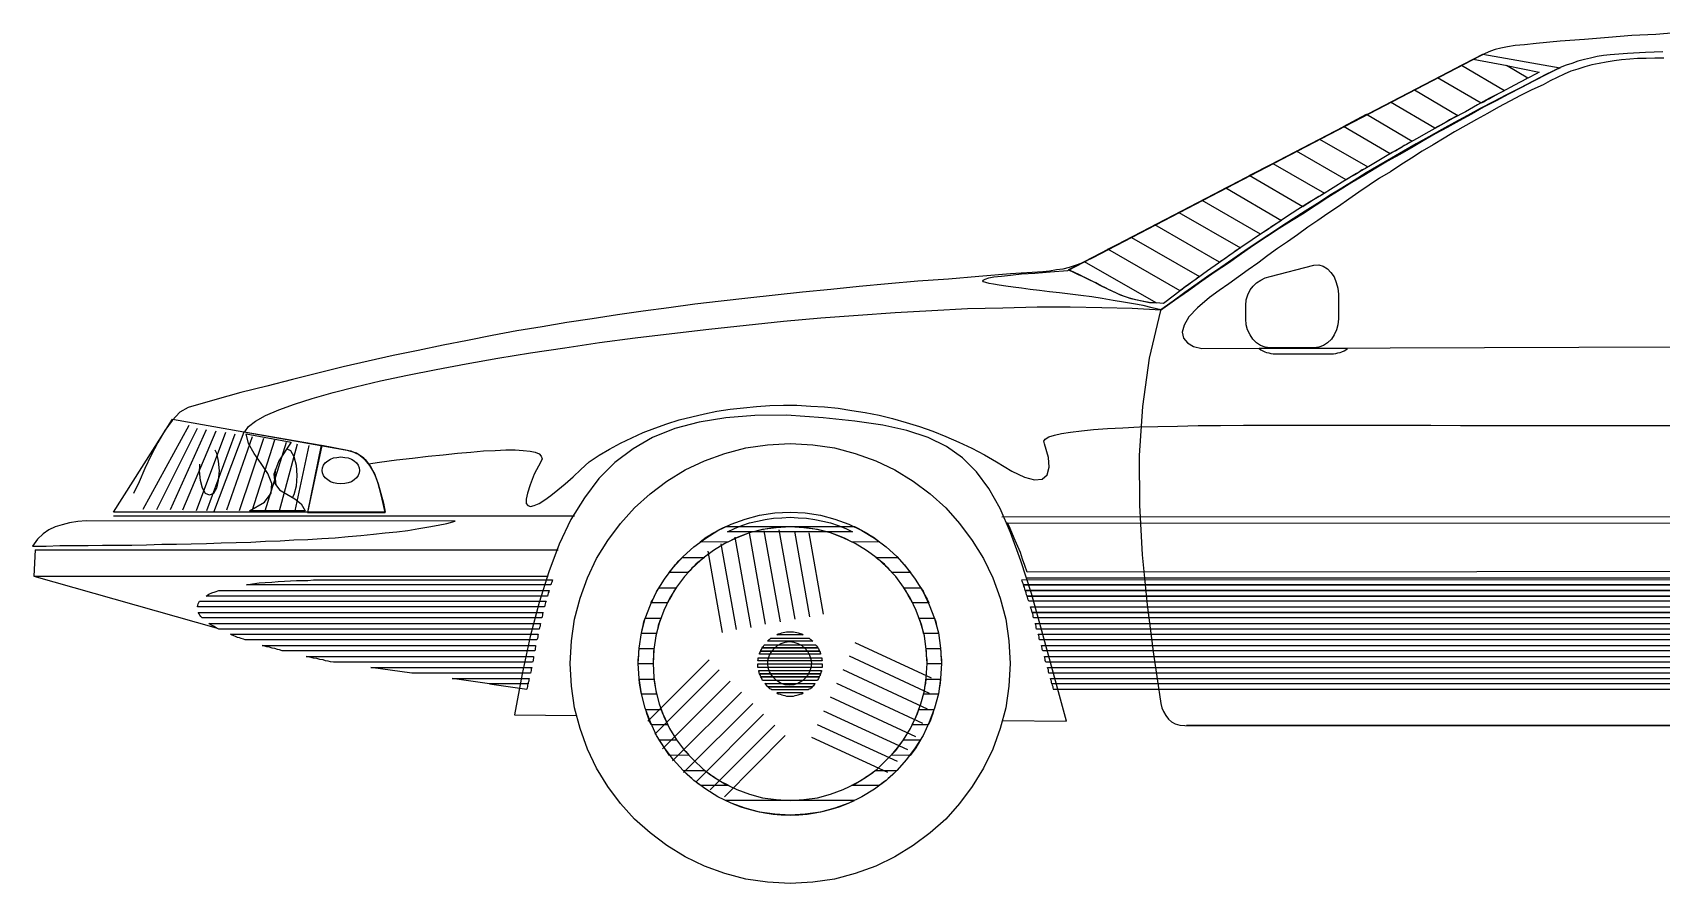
# Model space of a CAD drawing. Extents: x 894 to 1366, y -176 to -51.
# Drawn here: x 893.9 to 1129.8, y -175 to -51.8 of the extents above; entities that cross this region are included whole.
import ezdxf

# ---------------------------------------------------------------- set-up
doc = ezdxf.new("R2010")
doc.units = 0
doc.header["$MEASUREMENT"] = 0
doc.layers.get('0').update_dxf_attribs({"linetype": 'CONTINUOUS'})

msp = doc.modelspace()

# ---------------------------------------------------------------- linework, layer by layer
for p, q in [((894.29, -126.75), (894.1, -130.53)), ((894.1, -130.53), (920.49, -138.02))]:
    msp.add_line(p, q)
at = {"linetype": 'CONTINUOUS'}
for points in [[(1132.39, -51.81), (1128.99, -52.07), (1125.53, -52.25), (1122.13, -52.51), (1118.66, -52.82), (1115.13, -53.07), (1111.67, -53.39), (1109.97, -53.58), (1108.65, -53.7), (1107.52, -53.89), (1106.57, -54.08), (1105.75, -54.27), (1105.06, -54.52), (1104.3, -54.84), (1103.49, -55.21), (1047.38, -84.5), (1046.56, -84.87), (1045.74, -85.25), (1044.92, -85.57), (1044.04, -85.82), (1043.1, -86.07), (1042.22, -86.2), (1041.21, -86.38), (1040.2, -86.45), (1035.54, -86.76), (1030.94, -87.14), (1026.54, -87.52), (1022.13, -87.83), (1017.84, -88.21), (1013.62, -88.59), (1009.53, -89.03), (1005.44, -89.41), (1001.47, -89.85), (997.5, -90.29), (993.66, -90.73), (989.82, -91.17), (986.04, -91.67), (982.33, -92.18), (978.61, -92.68), (974.96, -93.25), (971.31, -93.82), (967.72, -94.45), (964.07, -95.01), (960.48, -95.7), (956.89, -96.4), (953.36, -97.09), (949.77, -97.85), (946.12, -98.6), (942.53, -99.42), (938.88, -100.24), (935.23, -101.12), (931.57, -102.06), (927.86, -103.01), (924.08, -103.95), (920.3, -105.02), (916.46, -106.1), (915.26, -106.79), (914.13, -107.98), (913.06, -109.43), (912.05, -111.2), (911.11, -113.02), (910.16, -114.97), (909.34, -116.86), (908.52, -118.56)], [(1103.93, -54.96), (1115.13, -56.91), (1113.18, -57.86), (1111.23, -58.87), (1109.28, -59.87), (1107.39, -60.82), (1105.44, -61.82), (1103.55, -62.83), (1101.72, -63.84), (1099.83, -64.85), (1098.01, -65.86), (1096.12, -66.93), (1094.29, -67.93), (1092.47, -69), (1090.7, -70.01), (1088.88, -71.08), (1087.05, -72.15), (1085.29, -73.22), (1083.52, -74.36), (1081.76, -75.43), (1080, -76.56), (1078.23, -77.7), (1076.47, -78.77), (1074.71, -79.96), (1072.95, -81.1), (1071.25, -82.23), (1069.48, -83.42), (1067.72, -84.62), (1066.02, -85.82), (1064.25, -87.01), (1062.55, -88.21), (1060.79, -89.47), (1059.09, -90.73), (1057.33, -91.99), (1056.07, -91.67), (1054.75, -91.36), (1053.36, -91.11), (1051.91, -90.85), (1050.4, -90.6), (1048.83, -90.35), (1047.32, -90.1), (1045.74, -89.91), (1044.17, -89.72), (1042.65, -89.53), (1041.21, -89.35), (1039.76, -89.15), (1038.37, -89.03), (1037.11, -88.84), (1035.92, -88.71), (1034.85, -88.52), (1033.9, -88.4), (1033.08, -88.27), (1032.45, -88.15), (1031.95, -88.02), (1031.64, -87.9), (1031.51, -87.77), (1031.57, -87.65), (1031.89, -87.52), (1032.39, -87.33), (1033.15, -87.2), (1034.22, -87.08), (1035.54, -86.95), (1037.11, -86.76), (1039.07, -86.64), (1041.27, -86.45), (1043.85, -86.26), (1103.93, -54.96)], [(1110.48, -58.36), (1110.29, -58.49), (1108.52, -59.43), (1106.76, -60.38), (1104.93, -61.32), (1103.17, -62.27), (1101.41, -63.27), (1099.65, -64.22), (1097.88, -65.23), (1096.12, -66.17), (1094.35, -67.18), (1092.59, -68.19), (1090.83, -69.19), (1089.13, -70.2), (1087.43, -71.21), (1085.66, -72.22), (1083.96, -73.22), (1082.26, -74.29), (1080.56, -75.37), (1078.86, -76.37), (1077.16, -77.44), (1075.53, -78.51), (1073.83, -79.65), (1072.19, -80.72), (1070.55, -81.85), (1068.91, -82.92), (1067.28, -84.05), (1065.64, -85.19), (1064.07, -86.32), (1062.43, -87.52), (1060.85, -88.65), (1059.28, -89.85), (1057.7, -91.05), (1056.63, -90.98), (1055.63, -90.92), (1054.62, -90.73), (1053.67, -90.54), (1052.79, -90.29), (1051.91, -89.97), (1051.09, -89.66), (1050.27, -89.28), (1049.46, -88.9), (1048.7, -88.52), (1047.88, -88.08), (1047.13, -87.71), (1046.37, -87.33), (1045.55, -86.89), (1044.73, -86.51), (1043.92, -86.2), (1102.54, -55.65), (1107.45, -56.6), (1107.45, -56.66)], [(1129.99, -54.58), (1127.48, -54.71), (1124.9, -54.84), (1122.38, -55.02), (1121.43, -55.15), (1120.49, -55.28), (1119.54, -55.53), (1118.66, -55.72), (1117.72, -55.97), (1116.83, -56.28), (1116.02, -56.54), (1115.13, -56.85), (1113.25, -57.86), (1111.36, -58.8), (1109.53, -59.75), (1107.64, -60.75), (1105.88, -61.7), (1104.05, -62.64), (1102.29, -63.65), (1100.53, -64.6), (1098.76, -65.54), (1097.06, -66.49), (1095.3, -67.49), (1093.6, -68.5), (1091.9, -69.45), (1090.14, -70.45), (1088.44, -71.46), (1086.73, -72.53), (1084.97, -73.54), (1083.27, -74.61), (1081.51, -75.68), (1079.81, -76.81), (1078.05, -77.95), (1076.22, -79.08), (1074.46, -80.21), (1072.63, -81.41), (1070.8, -82.61), (1068.98, -83.87), (1067.09, -85.19), (1065.2, -86.45), (1063.25, -87.83), (1061.3, -89.22), (1059.28, -90.6), (1057.27, -92.05)], [(1130.18, -55.53), (1128.86, -55.53), (1127.6, -55.59), (1126.34, -55.59), (1125.21, -55.65), (1124.01, -55.78), (1122.94, -55.91), (1121.81, -56.09), (1120.8, -56.28), (1119.73, -56.47), (1118.73, -56.79), (1117.72, -57.1), (1116.71, -57.42), (1115.7, -57.86), (1114.7, -58.3), (1113.69, -58.8), (1112.68, -59.37), (1111.04, -60.12), (1109.41, -60.94), (1107.83, -61.76), (1106.19, -62.64), (1104.62, -63.52), (1103.05, -64.41), (1101.47, -65.29), (1099.83, -66.17), (1098.32, -67.12), (1096.75, -68.06), (1095.17, -69), (1093.6, -70.01), (1092.09, -70.96), (1090.58, -71.96), (1089, -72.91), (1087.49, -73.92), (1085.98, -74.92), (1084.53, -75.93), (1083.02, -77), (1081.51, -78.01), (1080.06, -79.02), (1078.61, -80.02), (1077.1, -81.1), (1075.65, -82.1), (1074.2, -83.11), (1072.82, -84.12), (1071.37, -85.19), (1069.98, -86.2), (1068.54, -87.2), (1067.15, -88.21), (1065.77, -89.15), (1064.38, -90.16), (1062.62, -91.67), (1061.36, -93), (1060.67, -94.19), (1060.41, -95.2), (1060.6, -96.08), (1061.17, -96.77), (1062.05, -97.28), (1063.25, -97.59)], [(1097.38, -58.36), (1100.84, -56.54), (1107.08, -60.19), (1106.63, -60.44), (1106.26, -60.63), (1105.82, -60.88), (1105.38, -61.13), (1104.93, -61.39), (1104.56, -61.57), (1104.12, -61.82), (1103.68, -62.02), (1097.38, -58.36)], [(1107.39, -56.6), (1112.11, -57.54), (1111.67, -57.79), (1111.29, -57.98), (1110.92, -58.17), (1110.48, -58.42), (1107.39, -56.6)], [(1090.58, -61.89), (1094.04, -60.12), (1100.34, -63.84), (1099.96, -64.03), (1099.52, -64.28), (1099.14, -64.47), (1098.7, -64.72), (1098.26, -64.97), (1097.82, -65.23), (1097.44, -65.42), (1097, -65.67), (1090.58, -61.89)], [(1083.78, -65.42), (1087.11, -63.65), (1093.73, -67.56), (1093.35, -67.74), (1092.91, -68), (1092.53, -68.19), (1092.15, -68.44), (1091.71, -68.69), (1091.33, -68.94), (1090.89, -69.13), (1090.51, -69.38), (1083.78, -65.42)], [(1076.98, -69), (1080.31, -67.24), (1087.3, -71.27), (1086.93, -71.52), (1086.48, -71.71), (1086.1, -71.96), (1085.73, -72.22), (1085.29, -72.47), (1084.91, -72.66), (1084.53, -72.91), (1084.15, -73.16), (1076.98, -69)], [(1070.11, -72.53), (1073.51, -70.77), (1081, -75.05), (1080.63, -75.3), (1080.19, -75.55), (1079.81, -75.8), (1079.43, -76.06), (1078.99, -76.31), (1078.61, -76.56), (1078.23, -76.81), (1077.86, -77.07), (1070.11, -72.53)], [(1063.31, -76.12), (1066.71, -74.29), (1074.77, -79.02), (1074.39, -79.27), (1074.02, -79.52), (1073.64, -79.77), (1073.26, -80.02), (1072.88, -80.28), (1072.5, -80.53), (1072.13, -80.78), (1071.75, -81.03), (1063.31, -76.12)], [(1056.45, -79.65), (1059.91, -77.88), (1068.85, -82.98), (1068.47, -83.24), (1068.1, -83.49), (1067.72, -83.74), (1067.34, -83.99), (1066.96, -84.31), (1066.58, -84.56), (1066.21, -84.81), (1065.83, -85.06), (1056.45, -79.65)], [(1049.65, -83.17), (1053.05, -81.47), (1062.93, -87.14), (1062.55, -87.39), (1062.24, -87.65), (1061.86, -87.9), (1061.55, -88.15), (1061.17, -88.46), (1060.79, -88.71), (1060.47, -88.97), (1060.1, -89.22), (1049.65, -83.17)], [(1046.24, -85), (1043.92, -86.2), (1044.67, -86.51), (1045.43, -86.89), (1046.18, -87.2), (1046.94, -87.58), (1047.69, -87.96), (1048.39, -88.34), (1049.14, -88.71), (1049.9, -89.09), (1050.65, -89.41), (1051.41, -89.78), (1052.16, -90.04), (1052.98, -90.35), (1053.86, -90.54), (1054.75, -90.73), (1055.69, -90.92), (1056.63, -90.98), (1046.24, -85)], [(1073.13, -87.14), (1079.49, -85.5), (1080.19, -85.44), (1080.82, -85.63), (1081.45, -86.01), (1081.95, -86.57), (1082.39, -87.2), (1082.7, -88.02), (1082.96, -88.84), (1083.02, -89.72), (1083.02, -93.25), (1082.96, -94.13), (1082.77, -94.89), (1082.39, -95.58), (1082.01, -96.21), (1081.45, -96.77), (1080.88, -97.15), (1080.19, -97.4), (1079.49, -97.47), (1073.13, -97.47), (1072.44, -97.4), (1071.75, -97.15), (1071.18, -96.77), (1070.62, -96.21), (1070.24, -95.58), (1069.86, -94.89), (1069.67, -94.13), (1069.61, -93.25), (1069.61, -91.36), (1069.67, -90.54), (1069.92, -89.78), (1070.24, -89.09), (1070.68, -88.52), (1071.18, -88.08), (1071.81, -87.65), (1072.44, -87.33), (1073.13, -87.14)], [(924.65, -109.62), (925.21, -108.87), (926.22, -108.11), (927.67, -107.29), (929.56, -106.47), (931.83, -105.65), (934.41, -104.83), (937.43, -103.95), (940.7, -103.13), (944.29, -102.25), (948.2, -101.43), (952.35, -100.62), (956.7, -99.8), (961.3, -98.98), (966.02, -98.22), (970.99, -97.47), (976.03, -96.71), (981.19, -96.02), (986.48, -95.39), (991.84, -94.76), (997.25, -94.19), (1002.67, -93.63), (1008.08, -93.12), (1013.5, -92.75), (1018.85, -92.37), (1024.14, -92.05), (1029.31, -91.8), (1034.41, -91.67), (1039.38, -91.55), (1044.17, -91.55), (1048.76, -91.61), (1053.17, -91.74), (1057.33, -91.99)], [(1057.27, -92.05), (1055.63, -98.98), (1054.68, -105.97), (1054.18, -113.08), (1054.24, -120.26), (1054.62, -127.44), (1055.31, -134.68), (1056.26, -141.86), (1057.33, -148.98), (1057.45, -149.61), (1057.7, -150.17), (1058.02, -150.74), (1058.4, -151.24), (1058.84, -151.62), (1059.41, -151.94), (1060.04, -152.12), (1060.79, -152.19), (1215.07, -152.25)], [(1063.25, -97.59), (1240.64, -96.96)], [(1071.56, -97.59), (1071.81, -97.78), (1072.06, -97.91), (1072.38, -98.03), (1072.63, -98.16), (1072.95, -98.22), (1073.26, -98.29), (1073.57, -98.35), (1073.89, -98.35), (1082.01, -98.35), (1082.33, -98.35), (1082.64, -98.29), (1082.96, -98.22), (1083.27, -98.16), (1083.52, -98.03), (1083.84, -97.91), (1084.09, -97.78), (1084.34, -97.59), (1071.56, -97.59)], [(942.56, -114.28), (944.17, -114.03), (946.62, -113.71), (948.95, -113.46), (951.22, -113.15), (953.36, -112.96), (955.44, -112.71), (957.39, -112.58), (959.22, -112.39), (960.92, -112.33), (962.43, -112.27), (963.81, -112.27), (964.95, -112.33), (965.96, -112.45), (966.71, -112.58), (967.28, -112.83), (967.59, -113.15), (967.72, -113.53), (967.53, -113.97), (966.58, -115.79), (965.96, -117.3), (965.58, -118.5), (965.39, -119.38), (965.39, -120.01), (965.64, -120.32), (966.02, -120.45), (966.58, -120.32), (967.28, -120.01), (968.1, -119.51), (968.98, -118.88), (969.98, -118.06), (971.06, -117.18), (972.19, -116.17), (973.32, -115.1), (974.52, -113.97), (975.97, -113.02), (977.48, -112.14), (979.05, -111.26), (980.69, -110.5), (982.33, -109.75), (984.03, -109.12), (985.79, -108.49), (987.56, -107.92), (989.38, -107.48), (991.21, -107.04), (993.03, -106.66), (994.92, -106.35), (996.87, -106.16), (998.76, -105.97), (1000.71, -105.84), (1002.67, -105.78), (1004.62, -105.78), (1006.64, -105.9), (1008.59, -106.03), (1010.6, -106.22), (1012.55, -106.54), (1014.51, -106.85), (1016.52, -107.23), (1018.47, -107.73), (1020.43, -108.3), (1022.38, -108.87), (1024.27, -109.56), (1026.16, -110.31), (1028.04, -111.13), (1029.94, -112.01), (1031.76, -112.96), (1033.52, -113.97), (1035.73, -115.35), (1037.55, -116.23), (1039, -116.61), (1040.14, -116.48), (1040.83, -115.85), (1041.14, -114.78), (1041.02, -113.34), (1040.45, -111.38), (1040.39, -111.01), (1040.58, -110.69), (1041.08, -110.38), (1041.9, -110.13), (1042.91, -109.87), (1044.23, -109.68), (1045.8, -109.5), (1047.57, -109.31), (1049.58, -109.18), (1051.79, -109.05), (1054.24, -108.93), (1056.89, -108.87), (1059.72, -108.8), (1062.74, -108.74), (1065.95, -108.74), (1069.29, -108.68), (1072.75, -108.68), (1076.41, -108.68), (1080.19, -108.68), (1084.09, -108.68), (1088.06, -108.68), (1092.21, -108.68), (1096.43, -108.68), (1100.71, -108.74), (1105.06, -108.74), (1109.53, -108.74), (1114, -108.74), (1118.6, -108.74), (1123.13, -108.74), (1127.79, -108.74), (1132.39, -108.74)], [(914.19, -107.8), (940.01, -112.39), (941.15, -112.9), (942.09, -113.65), (942.85, -114.66), (943.48, -115.85), (943.98, -117.18), (944.36, -118.56), (944.73, -119.95), (944.99, -121.27), (905.63, -121.27), (914.19, -107.8)], [(1034.35, -151.45), (1043.66, -151.56), (1041.77, -144.63), (1040.07, -138.46), (1038.56, -133.04), (1037.05, -128.32), (1035.54, -124.23), (1034.03, -120.76), (1032.39, -117.87), (1030.63, -115.41), (1028.61, -113.4), (1026.28, -111.76), (1023.64, -110.44), (1020.55, -109.43), (1017.03, -108.68), (1012.99, -108.11), (1008.4, -107.6), (1003.11, -107.23), (998.51, -107.29), (994.29, -107.6), (990.45, -108.24), (986.93, -109.18), (983.71, -110.44), (980.88, -112.08), (978.23, -114.09), (975.91, -116.42), (973.83, -119.19), (971.88, -122.34), (970.18, -125.93), (968.66, -129.9), (967.28, -134.37), (965.96, -139.28), (964.82, -144.69), (963.69, -150.61)], [(909.91, -120.83), (916.59, -108.68)], [(911.92, -120.89), (917.78, -109.12)], [(913.88, -120.89), (919.1, -109.31)], [(915.7, -120.95), (920.49, -109.5)], [(917.66, -121.02), (921.88, -109.68)], [(919.17, -121.02), (923.26, -109.94)], [(920.18, -121.27), (924.58, -109.62), (935.73, -111.57), (933.71, -121.27), (920.18, -121.27)], [(922.06, -120.95), (925.78, -110.31)], [(923.89, -121.02), (927.42, -110.57)], [(924.83, -109.94), (931.38, -111.13), (929.56, -113.84), (928.87, -115.79), (928.99, -117.11), (929.68, -118.06), (930.75, -118.69), (931.89, -119.32), (932.83, -120.08), (933.4, -121.08), (925.34, -121.08), (927.48, -119.82), (928.49, -118.5), (928.55, -117.11), (927.98, -115.67), (927.04, -114.22), (926.03, -112.77), (925.21, -111.32), (924.83, -109.94)], [(925.72, -121.08), (928.99, -110.82)], [(920.3, -112.27), (920.55, -112.71), (920.8, -113.9), (920.93, -115.29), (920.8, -116.68), (920.55, -117.81), (920.11, -118.56), (919.55, -118.81), (918.98, -118.56), (918.54, -117.81), (918.22, -116.68), (918.1, -115.29), (918.16, -114.6), (918.16, -114.34)], [(927.6, -121.08), (930.69, -111.13)], [(929.68, -121.08), (932.27, -111.38)], [(930.75, -112.08), (931.26, -112.33), (931.76, -113.21), (932.08, -114.47), (932.2, -115.98), (932.08, -117.49), (931.76, -118.75), (931.51, -119.19), (931.51, -119.13)], [(931.95, -121.08), (933.97, -111.64)], [(935.79, -111.64), (933.71, -121.33), (944.99, -121.33), (944.67, -120.01), (944.36, -118.56), (943.98, -117.11), (943.48, -115.73), (942.78, -114.53), (941.9, -113.46), (940.83, -112.71), (939.51, -112.33), (935.79, -111.64)], [(1003.61, -111.32), (1006.89, -111.51), (1010.04, -111.95), (1013.06, -112.77), (1016.02, -113.84), (1018.79, -115.16), (1021.43, -116.8), (1023.89, -118.63), (1026.16, -120.64), (1028.17, -122.91), (1030, -125.36), (1031.64, -128.01), (1032.96, -130.78), (1034.03, -133.74), (1034.85, -136.76), (1035.29, -139.91), (1035.48, -143.18), (1035.29, -146.46), (1034.85, -149.61), (1034.03, -152.63), (1032.96, -155.59), (1031.64, -158.36), (1030, -161), (1028.17, -163.46), (1026.16, -165.73), (1023.89, -167.74), (1021.43, -169.57), (1018.79, -171.21), (1016.02, -172.53), (1013.06, -173.6), (1010.04, -174.42), (1006.89, -174.86), (1003.61, -175.05), (1000.34, -174.86), (997.19, -174.42), (994.17, -173.6), (991.21, -172.53), (988.44, -171.21), (985.79, -169.57), (983.34, -167.74), (981.07, -165.73), (979.05, -163.46), (977.23, -161), (975.59, -158.36), (974.27, -155.59), (973.2, -152.63), (972.38, -149.61), (971.94, -146.46), (971.75, -143.18), (971.94, -139.91), (972.38, -136.76), (973.2, -133.74), (974.27, -130.78), (975.59, -128.01), (977.23, -125.36), (979.05, -122.91), (981.07, -120.64), (983.34, -118.63), (985.79, -116.8), (988.44, -115.16), (991.21, -113.84), (994.17, -112.77), (997.19, -111.95), (1000.34, -111.51), (1003.61, -111.32)], [(929.18, -117.37), (929.05, -115.98), (929.12, -115.23), (929.12, -115.1)], [(938.56, -113.27), (939.13, -113.34), (939.63, -113.4), (940.08, -113.59), (940.51, -113.84), (940.83, -114.15), (941.08, -114.47), (941.21, -114.85), (941.27, -115.23), (941.21, -115.6), (941.08, -115.98), (940.83, -116.3), (940.51, -116.61), (940.08, -116.86), (939.63, -117.05), (939.13, -117.11), (938.56, -117.18), (938, -117.11), (937.49, -117.05), (937.05, -116.86), (936.67, -116.61), (936.3, -116.3), (936.04, -115.98), (935.92, -115.6), (935.85, -115.23), (935.92, -114.85), (936.04, -114.47), (936.3, -114.15), (936.67, -113.84), (937.05, -113.59), (937.49, -113.4), (938, -113.34), (938.56, -113.27)], [(893.92, -126.18), (895.87, -126.18), (897.88, -126.12), (899.9, -126.12), (901.98, -126.12), (904.05, -126.06), (906.13, -126.06), (908.27, -126.06), (910.41, -125.99), (912.62, -125.93), (914.76, -125.93), (916.9, -125.86), (919.1, -125.8), (921.25, -125.74), (923.39, -125.68), (925.53, -125.61), (927.67, -125.49), (929.75, -125.43), (931.76, -125.3), (933.78, -125.23), (935.79, -125.11), (937.74, -124.98), (939.63, -124.79), (941.46, -124.67), (943.28, -124.48), (944.99, -124.29), (946.69, -124.1), (948.26, -123.91), (949.83, -123.66), (951.28, -123.41), (952.67, -123.16), (953.93, -122.91), (955.13, -122.59), (901.66, -122.53), (900.47, -122.65), (899.27, -122.84), (898.2, -123.09), (897.19, -123.41), (896.25, -123.85), (895.43, -124.42), (894.61, -125.17), (893.92, -126.18)], [(905.63, -121.83), (972.38, -121.83)], [(1003.61, -121.27), (1005.82, -121.39), (1008.02, -121.71), (1010.1, -122.28), (1012.11, -123.03), (1014, -123.91), (1015.83, -125.05), (1017.53, -126.31), (1019.1, -127.69), (1020.49, -129.27), (1021.75, -130.97), (1022.88, -132.79), (1023.76, -134.68), (1024.52, -136.7), (1025.09, -138.77), (1025.4, -140.98), (1025.53, -143.18), (1025.4, -145.39), (1025.09, -147.59), (1024.52, -149.67), (1023.76, -151.68), (1022.88, -153.64), (1021.75, -155.4), (1020.49, -157.1), (1019.1, -158.67), (1017.53, -160.12), (1015.83, -161.38), (1014, -162.51), (1012.11, -163.4), (1010.1, -164.15), (1008.02, -164.72), (1005.82, -165.03), (1003.61, -165.16), (1001.41, -165.03), (999.21, -164.72), (997.13, -164.15), (995.11, -163.4), (993.16, -162.51), (991.4, -161.38), (989.7, -160.12), (988.12, -158.67), (986.67, -157.1), (985.41, -155.4), (984.28, -153.64), (983.4, -151.68), (982.64, -149.67), (982.08, -147.59), (981.76, -145.39), (981.64, -143.18), (981.76, -140.98), (982.08, -138.77), (982.64, -136.7), (983.4, -134.68), (984.28, -132.79), (985.41, -130.97), (986.67, -129.27), (988.12, -127.69), (989.7, -126.31), (991.4, -125.05), (993.16, -123.91), (995.11, -123.03), (997.13, -122.28), (999.21, -121.71), (1001.41, -121.39), (1003.61, -121.27)], [(994.54, -124.1), (995.55, -123.66), (996.62, -123.22), (997.76, -122.84), (998.89, -122.59), (1000.02, -122.34), (1001.22, -122.15), (1002.42, -122.09), (1003.61, -122.02), (1004.81, -122.09), (1006.01, -122.15), (1007.2, -122.34), (1008.34, -122.59), (1009.47, -122.84), (1010.6, -123.22), (1011.67, -123.66), (1012.68, -124.1), (994.54, -124.1)], [(1034.28, -121.96), (1237.36, -121.9)], [(1003.61, -123.41), (1001.6, -123.53), (999.64, -123.79), (997.76, -124.29), (995.93, -124.98), (994.17, -125.8), (992.53, -126.81), (991.02, -127.94), (989.63, -129.2), (988.31, -130.59), (987.18, -132.16), (986.17, -133.8), (985.35, -135.5), (984.66, -137.33), (984.16, -139.21), (983.9, -141.17), (983.78, -143.18), (983.9, -145.2), (984.16, -147.15), (984.66, -149.04), (985.35, -150.86), (986.17, -152.63), (987.18, -154.26), (988.31, -155.78), (989.63, -157.16), (991.02, -158.49), (992.53, -159.62), (994.17, -160.63), (995.93, -161.44), (997.76, -162.14), (999.64, -162.64), (1001.6, -162.89), (1003.61, -163.02), (1005.63, -162.89), (1007.58, -162.64), (1009.47, -162.14), (1011.29, -161.44), (1013.06, -160.63), (1014.69, -159.62), (1016.21, -158.49), (1017.59, -157.16), (1018.92, -155.78), (1020.05, -154.26), (1021.06, -152.63), (1021.87, -150.86), (1022.57, -149.04), (1023.07, -147.15), (1023.32, -145.2), (1023.45, -143.18), (1023.32, -141.17), (1023.07, -139.21), (1022.57, -137.33), (1021.87, -135.5), (1021.06, -133.8), (1020.05, -132.16), (1018.92, -130.59), (1017.59, -129.2), (1016.21, -127.94), (1014.69, -126.81), (1013.06, -125.8), (1011.29, -124.98), (1009.47, -124.29), (1007.58, -123.79), (1005.63, -123.53), (1003.61, -123.41)], [(990.58, -125.55), (991.02, -125.23), (991.46, -124.92), (991.9, -124.67), (992.34, -124.36), (992.84, -124.1), (993.29, -123.85), (993.79, -123.6), (994.29, -123.35), (1012.93, -123.35), (1013.44, -123.6), (1013.88, -123.85), (1014.38, -124.1), (1014.82, -124.36), (1015.26, -124.67), (1015.7, -124.92), (1016.14, -125.23), (1016.59, -125.55), (1012.62, -125.61), (1011.61, -125.11), (1010.54, -124.67), (1009.47, -124.29), (1008.34, -123.98), (1007.2, -123.72), (1006.01, -123.53), (1004.81, -123.47), (1003.61, -123.41), (1002.42, -123.47), (1001.22, -123.53), (1000.02, -123.72), (998.89, -123.98), (997.76, -124.29), (996.69, -124.67), (995.61, -125.11), (994.61, -125.61), (990.58, -125.55)], [(995.61, -124.92), (997.94, -137.96)], [(997.69, -124.29), (1000.02, -137.51)], [(999.84, -123.98), (1002.16, -137.14)], [(1001.98, -123.85), (1004.31, -136.76)], [(1004.24, -124.04), (1006.45, -136.44)], [(1006.32, -124.29), (1008.4, -136.07)], [(1035.1, -122.84), (1236.35, -122.91), (1235.91, -123.79), (1235.47, -124.61), (1235.03, -125.49), (1234.65, -126.31), (1234.34, -127.19), (1233.96, -128.07), (1233.65, -128.95), (1233.33, -129.83), (1037.93, -129.96), (1037.62, -129.01), (1037.3, -128.07), (1036.99, -127.13), (1036.61, -126.24), (1036.23, -125.36), (1035.85, -124.48), (1035.48, -123.66), (1035.1, -122.84)], [(894.29, -126.75), (970.05, -126.75)], [(991.71, -126.93), (993.79, -138.71)], [(993.6, -125.86), (995.8, -138.27)], [(986.11, -130.02), (986.3, -129.77), (986.55, -129.46), (986.8, -129.2), (986.99, -128.89), (987.24, -128.64), (987.49, -128.32), (987.74, -128.07), (988, -127.82), (991.21, -127.82), (990.89, -128.07), (990.58, -128.32), (990.26, -128.57), (989.95, -128.83), (989.7, -129.14), (989.38, -129.39), (989.13, -129.71), (988.81, -130.02), (986.11, -130.02)], [(1018.41, -130.02), (1018.1, -129.71), (1017.84, -129.39), (1017.53, -129.14), (1017.28, -128.83), (1016.96, -128.57), (1016.65, -128.32), (1016.33, -128.07), (1016.02, -127.82), (1019.23, -127.82), (1019.67, -128.32), (1020.17, -128.89), (1020.62, -129.46), (1021.06, -130.02), (1018.41, -130.02)], [(894.1, -130.53), (968.6, -130.53)], [(924.9, -131.78), (925.78, -131.66), (926.72, -131.53), (927.6, -131.47), (928.55, -131.41), (929.5, -131.34), (930.38, -131.28), (931.26, -131.22), (932.14, -131.16), (933.02, -131.16), (933.78, -131.16), (934.6, -131.09), (935.29, -131.09), (935.98, -131.09), (936.55, -131.09), (937.11, -131.09), (937.55, -131.09), (969.23, -131.09), (969.17, -131.28), (969.11, -131.41), (969.04, -131.6), (968.98, -131.78), (924.9, -131.78)], [(1037.43, -131.78), (1037.37, -131.6), (1037.3, -131.41), (1037.24, -131.28), (1037.18, -131.09), (1234.09, -131.03), (1234.02, -131.22), (1233.96, -131.41), (1233.9, -131.6), (1233.83, -131.78), (1037.43, -131.78)], [(1037.68, -132.6), (1037.62, -132.41), (1037.55, -132.16), (1037.49, -131.97), (1037.43, -131.78), (1233.83, -131.78), (1233.77, -131.97), (1233.77, -132.16), (1233.71, -132.41), (1233.65, -132.6), (1037.68, -132.6)], [(1037.93, -130.78), (1233.21, -130.78)], [(917.78, -135), (917.85, -134.74), (917.91, -134.56), (917.97, -134.37), (918.1, -134.18), (968.28, -134.18), (968.22, -134.37), (968.16, -134.56), (968.1, -134.74), (968.03, -135), (917.78, -135)], [(919.04, -133.42), (919.42, -133.17), (919.86, -132.98), (920.36, -132.79), (920.87, -132.6), (968.73, -132.6), (968.66, -132.79), (968.6, -132.98), (968.54, -133.23), (968.47, -133.42), (919.04, -133.42)], [(983.46, -134.43), (983.78, -133.86), (984.03, -133.3), (984.34, -132.73), (984.66, -132.23), (987.11, -132.23), (986.8, -132.73), (986.48, -133.3), (986.17, -133.86), (985.86, -134.43), (983.46, -134.43)], [(1021.37, -134.43), (1021.06, -133.86), (1020.74, -133.3), (1020.43, -132.73), (1020.11, -132.23), (1022.57, -132.23), (1022.88, -132.73), (1023.13, -133.3), (1023.45, -133.86), (1023.7, -134.43), (1021.37, -134.43)], [(1037.93, -133.42), (1037.87, -133.23), (1037.81, -132.98), (1037.74, -132.79), (1037.68, -132.6), (1233.65, -132.6), (1233.58, -132.79), (1233.58, -132.98), (1233.52, -133.23), (1233.46, -133.42), (1037.93, -133.42)], [(1038.18, -134.18), (1038.12, -133.99), (1038.06, -133.8), (1037.99, -133.61), (1037.93, -133.42), (1233.46, -133.42), (1233.39, -133.61), (1233.39, -133.8), (1233.33, -133.99), (1233.27, -134.18), (1038.18, -134.18)], [(918.47, -136.57), (918.29, -136.38), (918.16, -136.19), (918.03, -136), (917.91, -135.81), (967.84, -135.81), (967.78, -136), (967.78, -136.19), (967.72, -136.38), (967.66, -136.57), (918.47, -136.57)], [(982.08, -138.84), (982.2, -138.27), (982.33, -137.7), (982.46, -137.14), (982.64, -136.63), (984.91, -136.63), (984.72, -137.14), (984.53, -137.7), (984.41, -138.27), (984.28, -138.84), (982.08, -138.84)], [(1022.94, -138.84), (1022.82, -138.27), (1022.69, -137.7), (1022.5, -137.14), (1022.32, -136.63), (1024.52, -136.63), (1024.71, -137.14), (1024.83, -137.7), (1024.96, -138.27), (1025.09, -138.84), (1022.94, -138.84)], [(1038.69, -135.81), (1038.62, -135.63), (1038.56, -135.37), (1038.5, -135.18), (1038.44, -135), (1233.08, -135), (1233.02, -135.25), (1233.02, -135.44), (1232.95, -135.63), (1232.89, -135.81), (1038.69, -135.81)], [(1038.88, -136.57), (1038.81, -136.38), (1038.81, -136.19), (1038.75, -136), (1038.69, -135.81), (1232.89, -135.81), (1232.83, -136), (1232.83, -136.19), (1232.83, -136.38), (1232.76, -136.57), (1038.88, -136.57)], [(920.87, -138.21), (920.49, -138.02), (920.11, -137.77), (919.73, -137.58), (919.42, -137.39), (967.47, -137.39), (967.41, -137.58), (967.41, -137.77), (967.34, -137.96), (967.28, -138.21), (920.87, -138.21)], [(924.71, -139.78), (924.46, -139.66), (924.14, -139.59), (923.89, -139.47), (923.58, -139.41), (923.32, -139.28), (923.07, -139.21), (922.82, -139.09), (922.57, -138.96), (967.15, -138.96), (967.09, -139.15), (967.09, -139.34), (967.03, -139.59), (966.96, -139.78), (924.71, -139.78)], [(1001.72, -139.03), (1001.91, -138.9), (1002.16, -138.84), (1002.42, -138.77), (1002.61, -138.71), (1002.86, -138.65), (1003.11, -138.59), (1003.36, -138.59), (1003.61, -138.59), (1003.86, -138.59), (1004.12, -138.59), (1004.37, -138.65), (1004.62, -138.71), (1004.81, -138.77), (1005.06, -138.84), (1005.31, -138.9), (1005.5, -139.03), (1001.72, -139.03)], [(1039.32, -138.21), (1039.25, -138.02), (1039.25, -137.77), (1039.19, -137.58), (1039.13, -137.39), (1232.64, -137.39), (1232.58, -137.58), (1232.58, -137.77), (1232.51, -137.96), (1232.45, -138.21), (1039.32, -138.21)], [(1039.76, -139.78), (1039.7, -139.59), (1039.7, -139.34), (1039.63, -139.15), (1039.57, -138.96), (1232.39, -138.96), (1232.32, -139.15), (1232.32, -139.34), (1232.26, -139.59), (1232.26, -139.78), (1039.76, -139.78)], [(930.06, -141.36), (929.68, -141.23), (929.37, -141.17), (928.99, -141.04), (928.61, -140.98), (928.23, -140.85), (927.86, -140.79), (927.54, -140.66), (927.17, -140.6), (966.77, -140.6), (966.77, -140.79), (966.71, -140.98), (966.71, -141.17), (966.65, -141.36), (930.06, -141.36)], [(981.64, -143.25), (981.64, -143.25), (981.64, -143.18), (981.64, -143.18), (981.64, -143.18), (981.64, -142.61), (981.7, -142.11), (981.7, -141.54), (981.76, -141.04), (983.9, -141.04), (983.84, -141.54), (983.84, -142.11), (983.78, -142.61), (983.78, -143.18), (983.78, -143.18), (983.78, -143.18), (983.78, -143.25), (983.78, -143.25), (981.64, -143.25)], [(999.21, -141.86), (999.21, -141.73), (999.27, -141.61), (999.27, -141.54), (999.33, -141.42), (1007.89, -141.42), (1007.96, -141.54), (1007.96, -141.61), (1008.02, -141.73), (1008.02, -141.86), (999.21, -141.86)], [(999.33, -141.42), (999.39, -141.29), (999.46, -141.17), (999.52, -141.04), (999.58, -140.91), (1007.64, -140.91), (1007.71, -141.04), (1007.77, -141.17), (1007.83, -141.29), (1007.89, -141.42), (999.33, -141.42)], [(999.58, -140.91), (999.64, -140.79), (999.77, -140.66), (999.84, -140.6), (999.9, -140.48), (1007.33, -140.48), (1007.39, -140.6), (1007.52, -140.66), (1007.58, -140.79), (1007.64, -140.91), (999.58, -140.91)], [(1000.34, -139.97), (1000.46, -139.84), (1000.59, -139.72), (1000.71, -139.66), (1000.84, -139.53), (1006.38, -139.53), (1006.51, -139.66), (1006.64, -139.72), (1006.76, -139.84), (1006.89, -139.97), (1000.34, -139.97)], [(1003.55, -140.03), (1004.18, -140.1), (1004.75, -140.29), (1005.31, -140.6), (1005.75, -140.98), (1006.13, -141.42), (1006.45, -141.99), (1006.64, -142.55), (1006.7, -143.18), (1006.64, -143.81), (1006.45, -144.38), (1006.13, -144.95), (1005.75, -145.39), (1005.31, -145.76), (1004.75, -146.08), (1004.18, -146.27), (1003.55, -146.33), (1002.92, -146.27), (1002.35, -146.08), (1001.79, -145.76), (1001.35, -145.39), (1000.97, -144.95), (1000.65, -144.38), (1000.46, -143.81), (1000.4, -143.18), (1000.46, -142.55), (1000.65, -141.99), (1000.97, -141.42), (1001.35, -140.98), (1001.79, -140.6), (1002.35, -140.29), (1002.92, -140.1), (1003.55, -140.03)], [(1024.08, -145.32), (1013.06, -140.22)], [(1023.45, -143.25), (1023.45, -143.25), (1023.45, -143.18), (1023.45, -143.18), (1023.45, -143.18), (1023.45, -142.61), (1023.39, -142.11), (1023.39, -141.54), (1023.32, -141.04), (1025.4, -141.04), (1025.47, -141.54), (1025.47, -142.11), (1025.53, -142.61), (1025.53, -143.18), (1025.53, -143.18), (1025.53, -143.18), (1025.53, -143.25), (1025.53, -143.25), (1023.45, -143.25)], [(1040.2, -141.36), (1040.14, -141.17), (1040.14, -140.98), (1040.07, -140.79), (1040.01, -140.6), (1232.13, -140.6), (1232.07, -140.79), (1232.07, -140.98), (1232.07, -141.17), (1232.01, -141.36), (1040.2, -141.36)], [(937.49, -142.99), (937.05, -142.93), (936.74, -142.87), (936.36, -142.81), (935.98, -142.68), (935.54, -142.61), (935.1, -142.49), (934.6, -142.43), (934.09, -142.3), (933.53, -142.18), (966.46, -142.18), (966.46, -142.43), (966.4, -142.61), (966.4, -142.81), (966.33, -142.99), (937.49, -142.99)], [(948.83, -144.57), (942.91, -143.75), (966.21, -143.75), (966.14, -144), (966.14, -144.19), (966.08, -144.38), (966.02, -144.57), (948.83, -144.57)], [(983.02, -151.56), (991.9, -142.68)], [(998.95, -142.81), (999.01, -142.68), (999.01, -142.61), (999.01, -142.49), (999.01, -142.36), (1008.21, -142.36), (1008.21, -142.49), (1008.21, -142.61), (1008.21, -142.68), (1008.27, -142.81), (998.95, -142.81)], [(998.95, -143.75), (998.95, -143.62), (998.95, -143.5), (998.95, -143.37), (998.95, -143.25), (1008.27, -143.25), (1008.27, -143.25), (1008.27, -143.25), (1008.27, -143.25), (1008.27, -143.25), (1008.27, -143.37), (1008.27, -143.5), (1008.27, -143.62), (1008.27, -143.75), (998.95, -143.75)], [(1023.83, -147.53), (1012.24, -142.11)], [(1040.64, -142.99), (1040.58, -142.74), (1040.58, -142.55), (1040.52, -142.36), (1040.45, -142.18), (1231.88, -142.18), (1231.88, -142.43), (1231.88, -142.61), (1231.82, -142.81), (1231.82, -142.99), (1040.64, -142.99)], [(1041.08, -144.57), (1041.02, -144.38), (1041.02, -144.13), (1040.95, -143.94), (1040.89, -143.75), (1231.76, -143.75), (1231.69, -143.94), (1231.69, -144.13), (1231.69, -144.38), (1231.63, -144.57), (1041.08, -144.57)], [(960.1, -146.14), (954.68, -145.39), (965.83, -145.39), (965.77, -145.58), (965.77, -145.76), (965.7, -145.95), (965.7, -146.14), (960.1, -146.14)], [(960.1, -146.14), (965.51, -146.9), (965.58, -146.71), (965.64, -146.52), (965.64, -146.33), (965.7, -146.14), (960.1, -146.14)], [(982.08, -147.65), (982.01, -147.15), (981.89, -146.58), (981.82, -146.02), (981.76, -145.45), (983.9, -145.45), (983.96, -146.02), (984.09, -146.58), (984.16, -147.15), (984.28, -147.65), (982.08, -147.65)], [(984.03, -153.45), (993.35, -144.13)], [(985.16, -155.53), (994.92, -145.76)], [(999.21, -144.69), (999.14, -144.57), (999.14, -144.44), (999.08, -144.32), (999.08, -144.19), (1008.15, -144.19), (1008.15, -144.32), (1008.08, -144.44), (1008.08, -144.57), (1008.02, -144.69), (999.21, -144.69)], [(999.39, -145.14), (999.33, -145.01), (999.33, -144.95), (999.27, -144.82), (999.21, -144.69), (1008.02, -144.69), (1007.96, -144.82), (1007.96, -144.95), (1007.89, -145.01), (1007.83, -145.14), (999.39, -145.14)], [(999.64, -145.64), (999.58, -145.51), (999.52, -145.39), (999.46, -145.26), (999.39, -145.14), (1007.83, -145.14), (1007.77, -145.26), (1007.71, -145.39), (1007.64, -145.51), (1007.58, -145.64), (999.64, -145.64)], [(1000.4, -146.58), (1000.28, -146.46), (1000.21, -146.33), (1000.09, -146.21), (999.96, -146.08), (1007.26, -146.08), (1007.14, -146.21), (1007.08, -146.33), (1006.95, -146.46), (1006.82, -146.58), (1000.4, -146.58)], [(1022.82, -151.87), (1010.41, -146.08)], [(1023.51, -149.79), (1011.29, -144.13)], [(1022.94, -147.65), (1023.07, -147.15), (1023.13, -146.58), (1023.26, -146.02), (1023.32, -145.45), (1025.4, -145.45), (1025.34, -146.02), (1025.27, -146.58), (1025.15, -147.15), (1025.09, -147.65), (1022.94, -147.65)], [(1041.52, -146.14), (1041.46, -145.95), (1041.46, -145.76), (1041.4, -145.58), (1041.33, -145.39), (1231.57, -145.39), (1231.5, -145.58), (1231.5, -145.76), (1231.5, -145.95), (1231.44, -146.14), (1041.52, -146.14)], [(1041.52, -146.14), (1041.58, -146.33), (1041.65, -146.52), (1041.65, -146.71), (1041.71, -146.9), (1231.38, -146.9), (1231.38, -146.71), (1231.44, -146.52), (1231.44, -146.33), (1231.44, -146.14), (1041.52, -146.14)], [(986.61, -157.29), (996.56, -147.34)], [(1000.97, -147.02), (1000.84, -146.9), (1000.71, -146.84), (1000.53, -146.71), (1000.4, -146.58), (1006.82, -146.58), (1006.7, -146.71), (1006.57, -146.84), (1006.38, -146.9), (1006.26, -147.02), (1000.97, -147.02)], [(1001.72, -147.46), (1001.91, -147.59), (1002.16, -147.65), (1002.42, -147.72), (1002.61, -147.78), (1002.86, -147.84), (1003.11, -147.91), (1003.36, -147.91), (1003.61, -147.91), (1003.86, -147.91), (1004.12, -147.91), (1004.37, -147.84), (1004.62, -147.78), (1004.81, -147.72), (1005.06, -147.65), (1005.31, -147.59), (1005.5, -147.46), (1001.72, -147.46)], [(1021.81, -153.82), (1009.47, -148.09)], [(963.69, -150.61), (972.68, -150.72)], [(983.52, -152.06), (983.27, -151.56), (983.08, -150.99), (982.89, -150.42), (982.71, -149.86), (984.97, -149.86), (985.16, -150.42), (985.41, -150.99), (985.66, -151.56), (985.92, -152.06), (983.52, -152.06)], [(988.19, -158.99), (998.2, -148.98)], [(989.95, -160.37), (999.77, -150.55)], [(1020.68, -155.71), (1008.52, -150.11)], [(1021.31, -152.06), (1021.56, -151.56), (1021.81, -150.99), (1022.06, -150.42), (1022.25, -149.86), (1024.46, -149.86), (1024.27, -150.42), (1024.08, -150.99), (1023.89, -151.56), (1023.64, -152.06), (1021.31, -152.06)], [(992.03, -161.51), (1001.41, -152.12)], [(1019.17, -157.41), (1007.58, -152.06)], [(1061.04, -152.12), (1219.1, -152.12)], [(986.17, -156.53), (985.79, -155.96), (985.41, -155.4), (985.04, -154.83), (984.66, -154.26), (987.18, -154.26), (987.62, -154.83), (988.06, -155.4), (988.5, -155.96), (988.94, -156.47), (986.17, -156.53)], [(994.1, -162.51), (1002.92, -153.64)], [(1017.78, -158.99), (1006.76, -153.89)], [(1018.29, -156.47), (1018.73, -155.96), (1019.17, -155.4), (1019.61, -154.83), (1020.05, -154.26), (1022.5, -154.26), (1022.19, -154.83), (1021.81, -155.4), (1021.43, -155.96), (1020.99, -156.53), (1018.29, -156.47)], [(990.7, -160.88), (990.33, -160.63), (990.01, -160.37), (989.7, -160.12), (989.38, -159.87), (989.07, -159.56), (988.75, -159.3), (988.44, -158.99), (988.12, -158.67), (991.27, -158.67), (991.65, -158.99), (992.09, -159.3), (992.53, -159.56), (992.91, -159.87), (993.35, -160.12), (993.79, -160.37), (994.29, -160.63), (994.73, -160.88), (990.7, -160.88)], [(1012.49, -160.88), (1012.93, -160.63), (1013.44, -160.37), (1013.88, -160.12), (1014.32, -159.87), (1014.69, -159.56), (1015.14, -159.3), (1015.58, -158.99), (1015.96, -158.67), (1019.1, -158.67), (1018.79, -158.99), (1018.47, -159.3), (1018.16, -159.56), (1017.84, -159.87), (1017.53, -160.12), (1017.15, -160.37), (1016.84, -160.63), (1016.52, -160.88), (1012.49, -160.88)], [(994.29, -163.02), (995.36, -163.52), (996.5, -163.96), (997.63, -164.28), (998.76, -164.59), (999.96, -164.84), (1001.16, -165.03), (1002.35, -165.1), (1003.61, -165.16), (1004.87, -165.1), (1006.07, -165.03), (1007.26, -164.84), (1008.46, -164.59), (1009.59, -164.28), (1010.73, -163.96), (1011.86, -163.52), (1012.93, -163.02), (994.29, -163.02)]]:
    msp.add_lwpolyline(points, dxfattribs=at)

doc.saveas('drawing.dxf')
